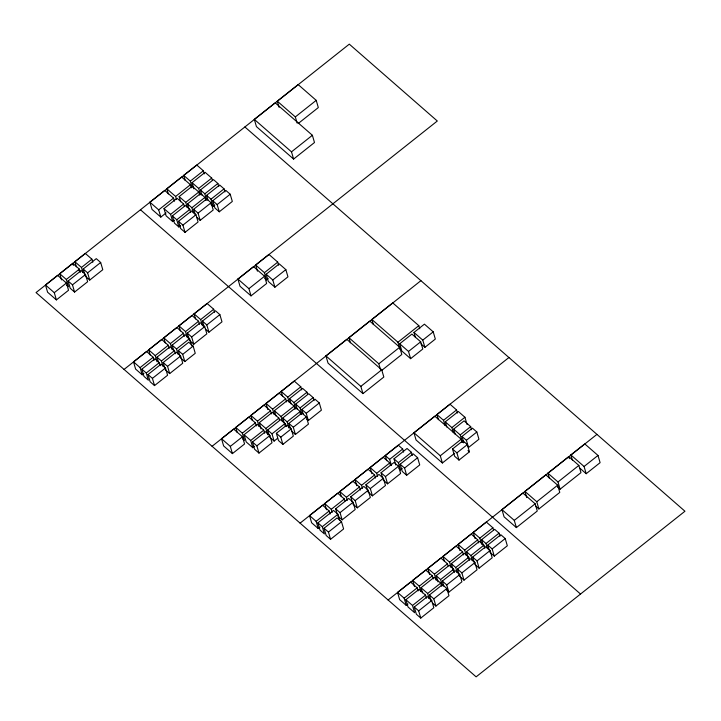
<?xml version="1.0" encoding="UTF-8"?>
<svg xmlns="http://www.w3.org/2000/svg" width="721" height="721" viewBox="0 0 721 721"><rect width="100%" height="100%" fill="white"/><g stroke="black" fill="none" stroke-linecap="round" stroke-linejoin="round"><path stroke-width="1.08" d="M45.486 284.993L57.626 275.359L66.431 283.047L68.54 290.266L56.4 299.9L47.595 292.212L45.486 284.993L54.282 292.681L56.4 299.9M61.528 279.892L59.717 273.71L72.767 263.354L79.373 269.122L80.274 272.214M76.363 266.86L74.858 261.696L85.303 253.422L91.9 259.181L92.802 262.273M166.046 212.947L160.81 217.093L152.014 209.405L149.896 202.186L164.721 190.434L173.518 198.122L174.428 201.213M168.317 193.94L166.803 188.776L181.629 177.024L190.425 184.711L191.335 187.811M185.225 180.529L183.711 175.374L196.761 165.019L203.367 170.787L204.268 173.878M254.315 119.38L275.197 102.824L312.382 135.287L314.491 142.515L293.609 159.071L256.424 126.599L254.315 119.38L291.5 151.852L293.609 159.071M279.099 107.348L277.288 101.165L298.17 84.6L316.213 100.354L318.322 107.573L298.314 123.444M66.783 285.246L68.432 286.688L66.323 279.469L79.373 269.122M82.969 272.619L81.464 267.464L91.9 259.181M192.119 187.325L190.317 181.133L203.367 170.787M68.08 281.01L81.131 270.654L85.529 274.503L87.647 281.722L74.587 292.068L70.189 288.229L68.08 281.01L72.479 284.849L74.587 292.068M85.033 275.188L83.221 268.996L96.272 258.65L100.67 262.489L102.788 269.708L89.728 280.063L85.33 276.224M193.886 188.857L192.074 182.674L205.124 172.319L211.731 178.087L212.334 180.151M54.282 292.681L66.431 283.047M160.81 217.093L158.701 209.874L173.518 198.122M176.51 199.555L175.609 196.463L190.425 184.711M174.446 220.211L172.707 221.59L166.109 215.831L163.991 208.612L177.051 198.257L183.648 204.025L184.252 206.08M180.647 201.754L179.132 196.599L192.183 186.252L198.789 192.011L199.69 195.112M72.479 284.849L85.529 274.503M89.728 280.063L87.62 272.844L100.67 262.489M200.483 194.625L198.672 188.433L211.731 178.087M201.943 195.13L200.438 189.974L213.488 179.619L217.886 183.467L218.796 186.559M172.707 221.59L170.598 214.371L183.648 204.025M187.244 207.522L185.739 202.367L198.789 192.011M297.142 123.111L295.331 116.919L316.213 100.354M180.611 225.592L178.871 226.971L174.464 223.131L172.355 215.912L185.405 205.557L189.812 209.405L190.714 212.497M189.001 209.063L187.496 203.899L200.546 193.552L204.944 197.392L205.855 200.492M206.648 200.005L204.836 193.814L217.886 183.467M208.108 200.51L206.594 195.355L219.653 185L224.051 188.848L224.952 191.939M178.871 226.971L176.753 219.752L189.812 209.405M193.408 212.902L191.894 207.747L204.944 197.392M178.52 221.293L191.57 210.938L195.968 214.777L198.077 222.005L185.027 232.351L180.629 228.512L178.52 221.293L182.918 225.132L185.027 232.351M195.463 215.471L193.661 209.279L206.711 198.933L211.109 202.772L213.218 209.991L200.168 220.347L196.5 217.138M214.849 205.034L213.11 206.413L211.001 199.194L224.051 188.848M212.758 200.735L225.808 190.38L230.206 194.228L232.324 201.447L219.274 211.794L214.867 207.954L212.758 200.735L217.156 204.575L219.274 211.794M182.918 225.132L195.968 214.777M200.168 220.347L198.059 213.128L211.109 202.772M217.156 204.575L230.206 194.228M291.5 151.852L312.382 135.287M143.948 373.451L142.208 374.83L135.611 369.071L133.502 361.852L146.552 351.497L153.149 357.265L154.06 360.356M150.148 355.002L148.643 349.838L161.693 339.492L168.29 345.26L169.201 348.351M165.289 342.989L163.775 337.834L176.834 327.487L183.431 333.246L184.333 336.346M180.43 330.984L178.916 325.829L191.975 315.474L198.572 321.242L199.474 324.333M195.571 318.979L194.057 313.824L207.107 303.469L213.713 309.237L214.615 312.328M237.912 279.045L253.54 266.644L264.544 276.251L266.653 283.47L251.025 295.871L240.021 286.264L237.912 279.045L248.916 288.652L251.025 295.871M257.442 271.177L255.631 264.995L268.942 254.441L277.738 262.12L278.648 265.22M124.066 369.422L437.305 121.011L349.297 44.152L36.05 292.573L476.121 676.848L684.95 511.234L244.879 126.959M142.208 374.83L140.099 367.611L153.149 357.265M157.052 361.798L155.24 355.606L168.29 345.26M172.193 349.784L170.381 343.602L183.431 333.246M187.334 337.779L185.522 331.597L198.572 321.242M202.466 325.775L200.663 319.583L213.713 309.237M141.857 369.152L146.264 372.991L148.373 380.21L143.975 376.371L141.857 369.152L154.916 358.797L159.314 362.645L160.215 365.736M158.809 363.33L156.998 357.147L170.048 346.792L174.455 350.64L175.356 353.732M173.644 350.298L172.139 345.134L185.189 334.787L189.596 338.627L191.705 345.846M188.785 338.284L187.28 333.129L200.33 322.783L204.737 326.622L206.846 333.841L193.796 344.196L189.389 340.348M204.232 327.316L202.421 321.124L215.471 310.769L219.869 314.617L221.987 321.836L208.937 332.183L205.269 328.983M268.212 278.576L266.545 279.892L264.436 272.673L277.738 262.12M266.193 274.214L279.243 263.859L285.849 269.627L287.958 276.846L274.908 287.201L268.302 281.433L266.193 274.214L272.799 279.982L274.908 287.201M248.916 288.652L264.544 276.251M146.264 372.991L159.314 362.645M162.91 366.142L161.405 360.987L174.455 350.64M178.051 354.137L176.537 348.982L189.596 338.627M193.796 344.196L191.678 336.968L204.737 326.622M208.937 332.183L206.819 324.964L219.869 314.617M148.021 374.532L161.071 364.177L165.469 368.025L167.587 375.244L154.528 385.591L150.13 381.751L148.021 374.532L152.419 378.372L154.528 385.591M164.667 367.683L163.162 362.528L176.212 352.172L180.611 356.012L182.728 363.24L169.669 373.586L165.271 369.747M180.115 356.706L178.303 350.514L188.74 342.241L193.147 346.08L195.256 353.299L184.81 361.582L180.412 357.733M272.799 279.982L285.849 269.627M152.419 378.372L165.469 368.025M169.669 373.586L167.56 366.367L180.611 356.012M184.81 361.582L182.701 354.362L193.147 346.08M221.509 438.701L233.649 429.076L242.454 436.764L244.563 443.983L232.423 453.608L223.627 445.929L221.509 438.701L230.314 446.389L232.423 453.608M237.245 432.582L235.74 427.427L248.79 417.071L255.387 422.839L256.297 425.931M252.386 420.577L250.881 415.413L263.931 405.067L270.528 410.826L271.438 413.926M267.824 409.6L266.022 403.409L279.072 393.062L285.669 398.821L286.579 401.921M282.668 396.559L281.163 391.404L294.213 381.048L300.81 386.816L301.72 389.908M325.928 355.895L346.81 339.339L381.724 369.819L383.833 377.047L362.951 393.603L328.037 363.123L325.928 355.895L360.842 386.384L362.951 393.603M350.406 342.835L348.901 337.68L369.783 321.115L399.704 347.252L401.813 354.471L381.806 370.342M373.379 324.621L371.874 319.466L392.756 302.901L418.829 325.667L419.73 328.767M212.082 446.281L420.911 280.667M242.797 438.963L244.446 440.405L242.337 433.186L255.387 422.839M258.983 426.336L257.478 421.181L270.528 410.826M274.124 414.332L272.619 409.177L285.669 398.821M289.265 402.327L287.76 397.163L300.81 386.816M254.549 446.326L252.81 447.705L246.212 441.946L244.104 434.727L257.154 424.372L263.751 430.14L264.661 433.231M261.047 428.905L259.236 422.722L272.295 412.367L278.892 418.135L279.496 420.19M275.891 415.864L274.377 410.709L287.436 400.362L294.033 406.121L294.934 409.222M291.032 403.859L289.518 398.704L302.568 388.358L306.975 392.197L307.579 394.261M230.314 446.389L242.454 436.764M295.727 408.735L293.925 402.543L306.975 392.197M297.187 409.24L295.682 404.084L308.732 393.729L313.13 397.577L314.041 400.669M252.81 447.705L250.701 440.486L263.751 430.14M267.653 434.673L265.842 428.481L278.892 418.135M282.488 421.632L280.983 416.477L294.033 406.121M252.458 442.027L265.508 431.672L269.915 435.52L272.024 442.739L258.974 453.085L254.576 449.246L252.458 442.027L256.865 445.866L258.974 453.085M269.113 435.178L267.599 430.022L280.649 419.667L285.056 423.515L285.958 426.607M284.245 423.173L282.74 418.009L295.79 407.662L300.197 411.502L301.099 414.602M301.585 413.088L300.08 407.924L313.13 397.577M303.352 414.62L301.838 409.465L314.897 399.11L319.295 402.958L321.404 410.177L308.354 420.523L306.885 419.243M256.865 445.866L269.915 435.52M277.594 438.323L274.115 441.081L271.997 433.862L285.056 423.515M288.95 428.04L287.138 421.857L300.197 411.502M276.368 433.33L286.814 425.048L291.212 428.887L293.33 436.115L282.884 444.388L278.486 440.549L276.368 433.33L280.775 437.169L282.884 444.388M290.707 429.581L288.905 423.389L301.955 413.043L306.353 416.882L308.462 424.101L295.412 434.457L291.744 431.248M308.354 420.523L306.245 413.304L319.295 402.958M400.056 349.451L397.938 342.232L418.829 325.667M280.775 437.169L291.212 428.887M295.412 434.457L293.303 427.238L306.353 416.882M399.704 343.764L411.889 334.102L420.694 341.79L422.803 349.009L410.619 358.67L401.813 350.983L399.704 343.764L408.501 351.451L410.619 358.67M415.485 337.599L413.98 332.444L424.417 324.162L433.222 331.849L435.331 339.068L424.894 347.351L420.893 343.854M380.634 369.999L378.822 363.808L399.704 347.252M360.842 386.384L381.724 369.819M408.501 351.451L420.694 341.79M424.894 347.351L422.776 340.132L433.222 331.849M319.98 527.168L318.24 528.547L311.634 522.779L309.525 515.56L322.575 505.214L329.182 510.973L330.083 514.064M326.478 509.738L324.666 503.555L337.716 493.2L344.323 498.968L344.926 501.032M341.312 496.706L339.807 491.551L352.857 481.195L359.464 486.963L360.365 490.055M356.76 485.729L354.948 479.537L367.998 469.191L374.596 474.95L375.506 478.05M371.901 473.724L370.089 467.532L383.139 457.186L389.737 462.945L390.34 465.009M386.735 460.683L385.23 455.528L398.28 445.172L402.678 449.021L403.589 452.112M454.581 453.32L442.406 462.981L416.053 439.972L413.944 432.753L434.826 416.188L461.179 439.206L462.08 442.297M438.422 419.694L436.917 414.539L449.967 404.184L456.564 409.952L457.475 413.043M300.089 523.14L508.918 357.526M391.44 465.559L389.628 459.367L402.678 449.021M395.811 465.027L393.999 458.835L407.05 448.489L411.448 452.328L412.358 455.42M318.24 528.547L316.131 521.328L329.182 510.973M332.174 512.415L331.263 509.314L344.323 498.968M347.315 500.401L346.404 497.31L359.464 486.963M362.456 488.396L361.545 485.305L374.596 474.95M377.597 476.392L376.686 473.3L389.737 462.945M445.019 425.462L443.514 420.298L456.564 409.952M317.889 522.86L322.287 526.709L324.396 533.928L319.998 530.079L317.889 522.86L333.553 510.441L337.951 514.28L339.762 520.472M337.149 513.938L335.635 508.783L348.694 498.436L353.092 502.276L355.201 509.495L342.151 519.85L337.752 516.002M352.29 501.933L350.776 496.778L363.835 486.423L368.233 490.271L370.342 497.49L357.292 507.836L352.893 503.997M367.728 490.956L365.917 484.773L378.967 474.418L383.374 478.266L385.483 485.485L372.433 495.832L368.034 491.992M382.563 477.924L381.058 472.76L394.108 462.413L398.515 466.253L400.624 473.472L387.574 483.827L383.166 479.988M446.786 426.994L445.272 421.839L458.322 411.484L464.928 417.252L467.037 424.471M402.255 468.515L400.506 469.903L398.398 462.675L411.448 452.328M400.164 464.216L413.214 453.86L417.612 457.709L419.721 464.928L406.671 475.274L402.273 471.435L400.164 464.216L404.562 468.055L406.671 475.274M322.287 526.709L337.951 514.28M342.151 519.85L340.042 512.631L353.092 502.276M357.292 507.836L355.183 500.617L368.233 490.271M372.433 495.832L370.324 488.613L383.374 478.266M387.574 483.827L385.456 476.608L398.515 466.253M324.044 528.241L337.104 517.894L341.502 521.734L343.611 528.953L330.56 539.308L326.162 535.46L324.044 528.241L328.452 532.089L330.56 539.308M453.383 432.762L451.878 427.598L464.928 417.252M404.562 468.055L417.612 457.709M455.14 434.294L453.635 429.139L464.081 420.857L470.678 426.625L471.579 429.716M328.452 532.089L341.502 521.734M462.35 442.126L460.232 434.907L470.678 426.625M461.999 436.439L472.435 428.157L476.842 432.005L478.951 439.224L468.506 447.507L466.397 440.288L461.999 436.439L463.81 442.631M442.406 462.981L440.297 455.762L461.179 439.206M452.491 449.021L462.936 440.738L467.334 444.587L469.452 451.806L459.007 460.088L454.609 456.24L452.491 449.021L456.898 452.86L459.007 460.088M466.397 440.288L476.842 432.005M456.898 452.86L467.334 444.587M407.996 604.018L406.256 605.397L399.65 599.638L397.541 592.419L410.591 582.063L417.198 587.831L418.099 590.923M414.494 586.597L412.682 580.405L425.732 570.059L432.33 575.827L433.24 578.918M429.635 574.592L427.823 568.4L440.873 558.054L447.471 563.813L448.074 565.877M444.469 561.551L442.964 556.396L456.014 546.04L462.612 551.808L463.522 554.9M459.908 550.574L458.105 544.391L471.155 534.036L477.753 539.804L478.663 542.895M475.049 538.569L473.237 532.377L486.296 522.031L492.894 527.799L493.497 529.854M501.951 509.612L522.842 493.047L535.162 503.808L537.271 511.027L516.389 527.592L504.069 516.831L501.951 509.612L514.28 520.373L516.389 527.592M526.736 497.58L524.924 491.389L545.806 474.833L557.666 485.179L559.775 492.407L538.893 508.963L535.505 506.007M549.402 478.329L547.897 473.174L568.779 456.609L578.864 465.415L580.973 472.634L560.091 489.198L557.567 486.999M572.375 460.115L570.87 454.96L584.794 443.92L597.997 455.447L600.106 462.666L586.182 473.706L579.585 467.938M388.105 599.989L596.934 434.384M406.256 605.397L404.139 598.178L417.198 587.831M420.794 591.328L419.28 586.173L432.33 575.827M436.232 580.351L434.421 574.168L447.471 563.813M451.067 567.319L449.562 562.164L462.612 551.808M466.208 555.305L464.703 550.15L477.753 539.804M481.655 544.337L479.844 538.145L492.894 527.799M405.905 599.719L412.502 605.478L414.611 612.706L408.014 606.938L405.905 599.719L418.955 589.363L425.552 595.131L426.462 598.223M422.551 592.869L421.046 587.714L434.096 577.359L440.693 583.127L441.603 586.218M437.989 581.892L436.178 575.7L449.237 565.354L453.635 569.193L454.536 572.294M453.437 570.915L451.319 563.696L464.378 553.349L468.776 557.189L469.677 560.28M468.578 558.91L466.46 551.691L479.51 541.336L483.917 545.184L484.818 548.275M483.412 545.869L481.601 539.687L494.651 529.331L499.058 533.17L499.959 536.271M560.091 489.198L557.982 481.979L578.864 465.415M538.893 508.963L536.784 501.744L557.666 485.179M514.28 520.373L535.162 503.808M442.397 585.731L440.585 579.549L453.635 569.193M457.231 572.699L455.726 567.535L468.776 557.189M472.372 560.686L470.867 555.53L483.917 545.184M487.513 548.681L485.999 543.526L499.058 533.17M586.182 473.706L584.073 466.487L597.997 455.447M443.848 586.236L442.343 581.081L455.393 570.735L459.8 574.574L461.909 581.793L448.859 592.148L446.65 590.229M459.295 575.268L457.484 569.076L470.534 558.73L474.932 562.569L477.05 569.788L464 580.144L459.592 576.295M474.13 562.227L472.625 557.072L485.675 546.716L490.073 550.565L492.191 557.784L479.132 568.13L474.733 564.291M489.271 550.222L487.766 545.067L500.816 534.712L505.214 538.551L507.332 545.779L494.273 556.125L489.874 552.286M412.502 605.478L425.552 595.131M429.148 598.628L427.643 593.473L440.693 583.127M414.26 607.019L427.319 596.664L431.717 600.512L433.826 607.731L420.776 618.077L416.377 614.238L414.26 607.019L418.667 610.858L420.776 618.077M431.212 601.197L429.401 595.014L442.46 584.659L446.858 588.507L448.967 595.726L435.917 606.073L432.249 602.873M448.859 592.148L446.741 584.929L459.8 574.574M464 580.144L461.882 572.916L474.932 562.569M479.132 568.13L477.023 560.911L490.073 550.565M494.273 556.125L492.164 548.906L505.214 538.551M418.667 610.858L431.717 600.512M435.917 606.073L433.808 598.854L446.858 588.507M277.288 101.165L295.331 116.919M570.87 454.96L584.073 466.487M413.98 332.444L422.776 340.132M371.874 319.466L397.938 342.232M547.897 473.174L557.982 481.979M183.711 175.374L190.317 181.133M192.074 182.674L198.672 188.433M200.438 189.974L204.836 193.814M206.594 195.355L211.001 199.194M210.911 204.494L213.11 206.413M348.901 337.68L378.822 363.808M436.917 414.539L443.514 420.298M445.272 421.839L451.878 427.598M453.635 429.139L460.232 434.907M524.924 491.389L536.784 501.744M179.132 196.599L185.739 202.367M187.496 203.899L191.894 207.747M193.661 209.279L198.059 213.128M255.631 264.995L264.436 272.673M467.983 450.526L469.452 451.806M166.803 188.776L175.609 196.463M264.94 278.495L266.545 279.892M163.991 208.612L170.598 214.371M172.355 215.912L176.753 219.752M149.896 202.186L158.701 209.874M413.944 432.753L440.297 455.762M140.469 209.766L580.531 594.041M393.999 458.835L398.398 462.675M385.23 455.528L389.628 459.367M473.237 532.377L479.844 538.145M481.601 539.687L485.999 543.526M487.766 545.067L492.164 548.906M399.046 468.614L400.506 469.903M381.058 472.76L385.456 476.608M194.057 313.824L200.663 319.583M202.421 321.124L206.819 324.964M370.089 467.532L376.686 473.3M458.105 544.391L464.703 550.15M466.46 551.691L470.867 555.53M472.625 557.072L477.023 560.911M281.163 391.404L287.76 397.163M289.518 398.704L293.925 402.543M295.682 404.084L300.08 407.924M301.838 409.465L306.245 413.304M299.99 413.223L301.459 414.503M365.917 484.773L370.324 488.613M178.916 325.829L185.522 331.597M187.28 333.129L191.678 336.968M354.948 479.537L361.545 485.305M442.964 556.396L449.562 562.164M451.319 563.696L455.726 567.535M457.484 569.076L461.882 572.916M266.022 403.409L272.619 409.177M274.377 410.709L280.983 416.477M282.74 418.009L287.138 421.857M288.905 423.389L293.303 427.238M284.849 425.228L286.318 426.517M350.776 496.778L355.183 500.617M163.775 337.834L170.381 343.602M172.139 345.134L176.537 348.982M178.303 350.514L182.701 354.362M339.807 491.551L346.404 497.31M427.823 568.4L434.421 574.168M436.178 575.7L440.585 579.549M442.343 581.081L446.741 584.929M74.858 261.696L81.464 267.464M83.221 268.996L87.62 272.844M250.881 415.413L257.478 421.181M259.236 422.722L265.842 428.481M267.599 430.022L271.997 433.862M78.616 270.357L80.274 271.799M269.708 437.241L274.115 441.081M335.635 508.783L340.042 512.631M148.643 349.838L155.24 355.606M156.998 357.147L161.405 360.987M163.162 362.528L167.56 366.367M324.666 503.555L331.263 509.314M412.682 580.405L419.28 586.173M421.046 587.714L427.643 593.473M429.401 595.014L433.808 598.854M59.717 273.71L66.323 279.469M235.74 427.427L242.337 433.186M244.104 434.727L250.701 440.486M133.502 361.852L140.099 367.611M309.525 515.56L316.131 521.328M397.541 592.419L404.139 598.178M568.779 456.609L569.383 458.673M462.936 440.738L463.54 442.802M72.767 263.354L73.371 265.418"/></g></svg>
